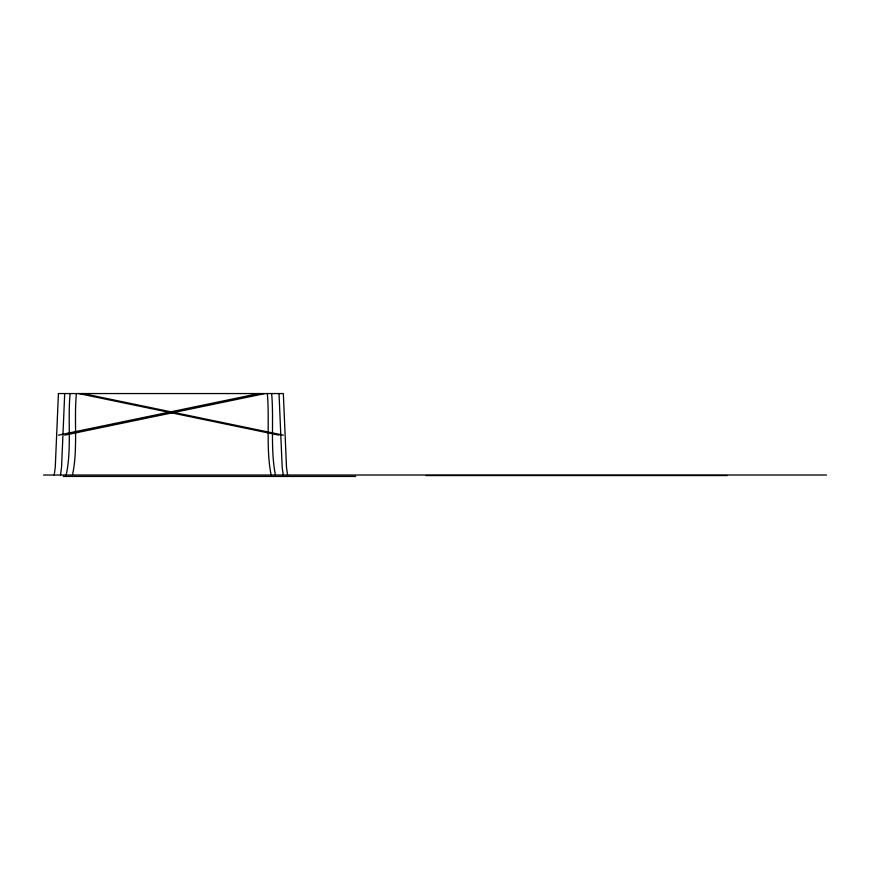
<?xml version="1.0" encoding="UTF-8"?>
<svg xmlns="http://www.w3.org/2000/svg" width="870" height="870" viewBox="0 0 870 870"><rect width="100%" height="100%" fill="white"/><g stroke="black" fill="none" stroke-linecap="round" stroke-linejoin="round"><path stroke-width="1.3" d="M70.111 393.555C67.577 419.699 71.797 450.073 66.163 475.02M76.397 393.555C73.852 419.699 78.082 450.073 72.449 475.02M64.706 393.555L61.552 467.244L60.508 475.02M54.223 475.02L55.267 467.244L58.42 393.555L283.337 393.555L286.491 467.244L287.535 475.02M58.42 435.163L258.781 393.555M64.706 435.163L265.067 393.555M43.5 475.02L826.5 475.02M426.137 475.553L727.048 475.553M63.282 476.445L355.71 476.445M275.453 475.02C270.222 449.496 274.017 420.025 271.647 393.555M283.218 475.02L282.174 467.244L279.02 393.555M271.135 475.02C265.905 449.496 269.7 420.025 267.329 393.555M82.976 393.555L283.337 435.163M78.659 393.555L279.02 435.163"/></g></svg>
